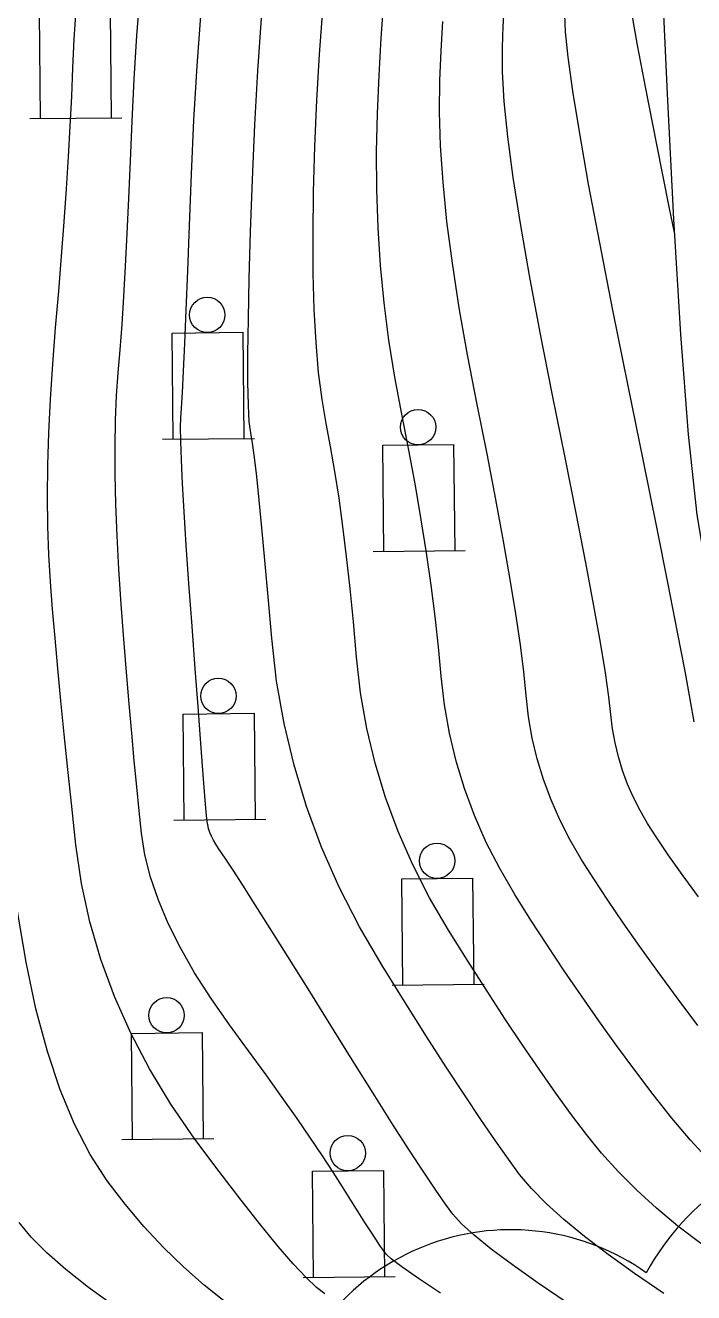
# Model space of a CAD drawing. Extents: x 351134 to 737836, y 2693212 to 3319468.
# Drawn here: x 528959 to 547840, y 2893756 to 2929564 of the extents above; entities that cross this region are included whole.
import ezdxf

# ---------------------------------------------------------------- set-up
doc = ezdxf.new("R2010")
doc.units = 0
doc.linetypes.add('0', pattern=[1, 1])
for name, color, linetype in [('DGX', 8, 'CONTINUOUS'), ('交通3', 1, '0'), ('工矿6', 3, '0'), ('绿化', 3, 'CONTINUOUS')]:
    doc.layers.add(name, color=color, linetype=linetype)

msp = doc.modelspace()

# ---------------------------------------------------------------- linework, layer by layer
at = {"layer": 'DGX', "color": 8, "linetype": 'Continuous'}
for points in [[(547296, 2923709), (547159, 2924392), (546790, 2926243), (546490, 2927781), (546257, 2929006), (546092, 2929919), (545995, 2930518), (545966, 2930805), (545972, 2930934), (545979, 2931061), (545988, 2931185), (545998, 2931307), (546010, 2931427), (546023, 2931544), (546038, 2931659), (546055, 2931772), (546107, 2932014), (546227, 2932519), (546416, 2933287), (546673, 2934316), (546898, 2935211)], [(540688, 2893737), (540063, 2894157), (539599, 2894481), (539295, 2894709), (539151, 2894841), (539076, 2894944), (538978, 2895085), (538858, 2895265), (538715, 2895484), (538550, 2895741), (538363, 2896037), (538153, 2896371), (537921, 2896744), (537658, 2897158), (537356, 2897618), (537015, 2898123), (536636, 2898672), (536218, 2899267), (535760, 2899907), (535264, 2900592), (534729, 2901322), (534205, 2902065), (533742, 2902790), (533340, 2903495), (532998, 2904182), (532718, 2904850), (532498, 2905499), (532339, 2906130), (532241, 2906741), (532173, 2907370), (532104, 2908049), (532034, 2908781), (531963, 2909564), (531891, 2910398), (531818, 2911285), (531744, 2912222), (531669, 2913212), (531601, 2914202), (531550, 2915143), (531515, 2916034), (531497, 2916876), (531494, 2917667), (531508, 2918410), (531538, 2919102), (531585, 2919745), (531638, 2920397), (531691, 2921116), (531742, 2921904), (531791, 2922759), (531840, 2923683), (531886, 2924674), (531932, 2925733), (531976, 2926860), (532031, 2928044), (532111, 2929273), (532215, 2930547)], [(548289, 2897481), (547755, 2898063), (547223, 2898687), (546696, 2899353), (546175, 2900042), (545663, 2900736), (545160, 2901435), (544667, 2902139), (544183, 2902848), (543709, 2903562), (543244, 2904281), (542788, 2905004), (542361, 2905736), (541982, 2906479), (541650, 2907234), (541367, 2907999), (541131, 2908776), (540943, 2909564), (540803, 2910362), (540711, 2911173), (540634, 2912002), (540539, 2912859), (540426, 2913744), (540295, 2914657), (540146, 2915597), (539979, 2916564), (539794, 2917559), (539591, 2918582), (539395, 2919622), (539230, 2920668), (539097, 2921720), (538996, 2922778), (538926, 2923842), (538887, 2924913), (538881, 2925989), (538905, 2927072), (538952, 2928148), (539012, 2929204), (539086, 2930241)], [(537417, 2893727), (537185, 2893900), (536888, 2894180), (536527, 2894566), (536101, 2895059), (535610, 2895659), (535055, 2896365), (534436, 2897178), (533751, 2898097), (533072, 2899078), (532466, 2900076), (531935, 2901090), (531478, 2902121), (531094, 2903169), (530785, 2904234), (530550, 2905315), (530389, 2906413), (530269, 2907497), (530158, 2908537), (530055, 2909532), (529961, 2910482), (529875, 2911388), (529798, 2912249), (529729, 2913066), (529669, 2913838), (529623, 2914606), (529595, 2915412), (529585, 2916254), (529594, 2917133), (529621, 2918049), (529667, 2919002), (529732, 2919992), (529815, 2921019), (529903, 2922049), (529984, 2923047), (530056, 2924013), (530121, 2924947), (530178, 2925849), (530227, 2926719), (530268, 2927558), (530302, 2928364), (530339, 2929170), (530394, 2930007)], [(544291, 2893453), (543447, 2894026), (542723, 2894538), (542120, 2894988), (541638, 2895377), (541277, 2895704), (541037, 2895969), (540826, 2896257), (540552, 2896654), (540216, 2897158), (539816, 2897770), (539354, 2898491), (538829, 2899319), (538241, 2900256), (537590, 2901300), (536945, 2902338), (536374, 2903253), (535877, 2904047), (535453, 2904718), (535104, 2905268), (534829, 2905696), (534627, 2906002), (534500, 2906185), (534414, 2906307), (534339, 2906425), (534273, 2906540), (534217, 2906652), (534172, 2906761), (534136, 2906867), (534110, 2906970), (534094, 2907070), (534078, 2907242), (534051, 2907562), (534013, 2908030), (533965, 2908645), (533907, 2909409), (533838, 2910320), (533759, 2911379), (533669, 2912586), (533580, 2913798), (533506, 2914875), (533446, 2915815), (533399, 2916618), (533367, 2917286), (533349, 2917817), (533345, 2918212), (533355, 2918470), (533374, 2918744), (533398, 2919186), (533428, 2919795), (533462, 2920572), (533501, 2921517), (533546, 2922629), (533596, 2923909), (533650, 2925357), (533719, 2926889), (533810, 2928422), (533925, 2929957)], [(548040, 2895142), (547395, 2895637), (546793, 2896140), (546233, 2896650), (545716, 2897168), (545241, 2897693), (544810, 2898225), (544390, 2898784), (543950, 2899390), (543492, 2900042), (543014, 2900741), (542518, 2901486), (542002, 2902278), (541467, 2903116), (540912, 2904001), (540378, 2904916), (539904, 2905845), (539490, 2906788), (539135, 2907745), (538840, 2908716), (538606, 2909701), (538430, 2910700), (538315, 2911713), (538227, 2912708), (538134, 2913655), (538035, 2914554), (537930, 2915404), (537821, 2916205), (537705, 2916957), (537584, 2917661), (537458, 2918316), (537340, 2918991), (537245, 2919752), (537172, 2920599), (537121, 2921534), (537092, 2922555), (537086, 2923663), (537102, 2924857), (537140, 2926139), (537197, 2927452), (537271, 2928740), (537360, 2930005)], [(547973, 2904936), (547515, 2905572), (547124, 2906130), (546799, 2906610), (546540, 2907012), (546327, 2907378), (546138, 2907749), (545972, 2908125), (545831, 2908508), (545713, 2908895), (545619, 2909289), (545549, 2909688), (545503, 2910092), (545448, 2910590), (545349, 2911267), (545208, 2912125), (545023, 2913163), (544796, 2914380), (544525, 2915778), (544212, 2917356), (543856, 2919114), (543503, 2920885), (543201, 2922500), (542948, 2923961), (542745, 2925266), (542593, 2926417), (542490, 2927413), (542438, 2928253), (542436, 2928939), (542462, 2929541), (542496, 2930133)], [(547854, 2909884), (547754, 2910471), (547599, 2911315), (547387, 2912416), (547121, 2913772), (546799, 2915385), (546421, 2917254), (545988, 2919380), (545557, 2921516), (545186, 2923417), (544873, 2925081), (544620, 2926511), (544426, 2927704), (544292, 2928662), (544217, 2929385), (544201, 2929872)], [(546993, 2893736), (546166, 2894297), (545421, 2894832), (544758, 2895339), (544176, 2895819), (543677, 2896272), (543259, 2896698), (542923, 2897097), (542605, 2897526), (542238, 2898043), (541824, 2898649), (541362, 2899342), (540852, 2900124), (540294, 2900993), (539689, 2901951), (539036, 2902997), (538395, 2904095), (537826, 2905210), (537329, 2906342), (536903, 2907491), (536550, 2908656), (536268, 2909838), (536058, 2911037), (535919, 2912253), (535820, 2913415), (535729, 2914452), (535644, 2915364), (535566, 2916151), (535495, 2916813), (535432, 2917350), (535375, 2917763), (535326, 2918050), (535286, 2918359), (535260, 2918835), (535246, 2919479), (535246, 2920289), (535259, 2921268), (535284, 2922413), (535323, 2923726), (535375, 2925205), (535443, 2926755), (535529, 2928276), (535634, 2929769)], [(547960, 2901300), (547375, 2902082), (546829, 2902828), (546320, 2903537), (545849, 2904210), (545416, 2904846), (545021, 2905446), (544664, 2906008), (544344, 2906557), (544060, 2907114), (543811, 2907679), (543599, 2908253), (543422, 2908836), (543281, 2909426), (543176, 2910025), (543107, 2910632), (543041, 2911296), (542944, 2912063), (542817, 2912935), (542659, 2913910), (542471, 2914988), (542252, 2916171), (542003, 2917458), (541723, 2918848), (541449, 2920253), (541215, 2921584), (541023, 2922840), (540870, 2924022), (540759, 2925130), (540689, 2926163), (540659, 2927121), (540670, 2928005), (540707, 2928845), (540754, 2929669)]]:
    msp.add_lwpolyline(points, dxfattribs=at)
for points, elevation in [([(534611, 2893483), (534009, 2893964), (533424, 2894481), (532858, 2895035), (532310, 2895625), (531780, 2896252), (531268, 2896916), (530786, 2897656), (530344, 2898512), (529942, 2899484), (529581, 2900572), (529259, 2901776), (528978, 2903096), (528737, 2904533)], 380000), ([(531490, 2893361), (530747, 2893903), (530105, 2894411), (529564, 2894885), (529124, 2895327), (528785, 2895735)], 381000)]:
    msp.add_lwpolyline(points, dxfattribs=dict(at, elevation=elevation))
at = {"layer": '交通3', "color": 6, "linetype": '0', "elevation": -6891}
msp.add_lwpolyline([(546920, 2931304), (547094, 2927625), (547274, 2924088), (547468, 2920833), (547683, 2918001), (547926, 2915735), (548207, 2914107), (548546, 2912925), (548969, 2911928), (549499, 2910856), (550161, 2909450), (550968, 2907532), (551890, 2905259), (552886, 2902874), (553915, 2900617), (554935, 2898729), (555929, 2897385), (556970, 2896489), (558157, 2895880), (559585, 2895395), (561354, 2894872), (563529, 2894183), (566053, 2893334)], dxfattribs=at)
at = {"layer": '工矿6', "color": 3, "linetype": '0'}
for p, q in [((529387, 2926931, 2738), (529356, 2929931, 2738)), ((531356, 2929952, 2738), (531387, 2926952, 2738)), ((529087, 2926928, 2738), (531687, 2926955, 2738)), ((533103, 2920871, 208), (535103, 2920892, 208)), ((535103, 2920892, 208), (535133, 2917892, 208)), ((533133, 2917871, 208), (533103, 2920871, 208)), ((532833, 2917868, 208), (535433, 2917895, 208)), ((539059, 2917700, -2787), (541059, 2917720, -2787)), ((539090, 2914700, -2787), (539059, 2917700, -2787)), ((541059, 2917720, -2787), (541089, 2914720, -2787)), ((538790, 2914697, -2787), (541389, 2914723, -2787)), ((533419, 2910106, 459), (535419, 2910127, 459)), ((533450, 2907107, 459), (533419, 2910106, 459)), ((535419, 2910127, 459), (535450, 2907127, 459)), ((533150, 2907104, 459), (535749, 2907130, 459)), ((539595, 2905448, -1185), (541595, 2905468, -1185)), ((539625, 2902448, -1185), (539595, 2905448, -1185)), ((541595, 2905468, -1185), (541625, 2902468, -1185)), ((539325, 2902445, -1185), (541925, 2902471, -1185)), ((531955, 2901083, 2627), (533955, 2901104, 2627)), ((531985, 2898084, 2627), (531955, 2901083, 2627)), ((533955, 2901104, 2627), (533985, 2898104, 2627)), ((531685, 2898081, 2627), (534285, 2898107, 2627)), ((537073, 2897190, 2212), (539073, 2897211, 2212)), ((537104, 2894191, 2212), (537073, 2897190, 2212)), ((539073, 2897211, 2212), (539104, 2894211, 2212)), ((536804, 2894188, 2212), (539404, 2894214, 2212))]:
    msp.add_line(p, q, dxfattribs=at)
for centre in [(534098, 2921381, 208), (540054, 2918210, -2787), (534414, 2910617, 459), (540590, 2905958, -1185), (532950, 2901594, 2627), (538068, 2897701, 2212)]:
    msp.add_circle(centre, 500, dxfattribs=at)
at = {"layer": '绿化', "linetype": 'Continuous', "flags": 128}
msp.add_lwpolyline([(581637, 2893007, 0.520567), (574295, 2894055, 0.520567), (568789, 2888813, 0.520567), (565380, 2891434, 0.520567), (560660, 2894841, 0.520567), (558300, 2895627, 0.520567), (546501, 2894317, 0.520567), (536275, 2890648, 0.520567), (535488, 2884882, 0.520567), (532079, 2879903, 0.520567), (532079, 2870206, 0.520567), (524475, 2870206, 0.520567)], format="xyb", dxfattribs=at)

doc.saveas('drawing.dxf')
